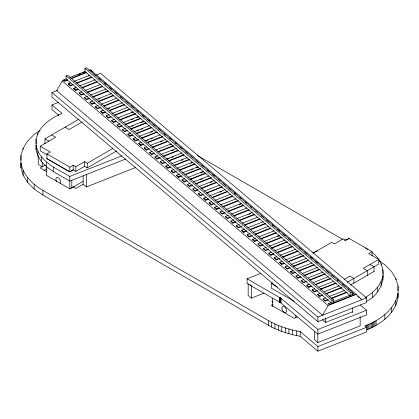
<?xml version="1.0" encoding="UTF-8"?>
<svg xmlns="http://www.w3.org/2000/svg" width="419" height="419" viewBox="0 0 419 419"><rect width="100%" height="100%" fill="white"/><g stroke="black" fill="none" stroke-linecap="round" stroke-linejoin="round"><path stroke-width="0.63" d="M366.63 329.942C381.981 323.63 398.422 311.458 398.05 293.405C394.745 309.861 379.714 320.226 364.897 325.992L366.499 327.344L366.499 331.995L317.885 351.185L300.24 336.289C289.215 334.331 278.352 330.921 268.605 325.338L42.932 195.05L34.138 188.974L27.544 182.281L23.15 175.158L20.95 167.768L20.95 155.632L23.15 148.242L27.544 141.119L34.138 134.426L39.831 130.498M125.731 159.011L69.8 181.087L53.679 171.78L46.645 166.919L41.371 161.572L37.851 155.868L36.092 149.955L36.092 139.318L37.851 133.41L41.371 127.706L46.645 122.353L53.679 117.493L62.075 113.455L51.982 104.933L58.67 102.294M83.135 175.76L83.135 184.25L86.351 186.963L135.772 167.453M86.351 186.963L86.351 174.555M366.326 301.376C385.244 292.352 389.555 265.625 372.36 252.647M398.05 298.056L398.05 285.926L395.85 278.535L391.456 271.407L384.862 264.719L379.174 260.786M365.321 297.417C373.491 292.541 381.175 285.36 382.908 275.592L382.908 280.248M64.578 80.029L62.18 80.977L56.691 90.666L322.588 315.203L328.077 305.514L356.302 294.374L361.791 299.732L360.796 298.883M44.948 143.785L44.948 138.82L79.086 119.111M46.959 154.721L40.245 150.84L40.245 146.189L55.69 137.27L51.663 134.944M81.998 122.081L69.125 129.513L65.097 127.187M84.884 166.175L75.844 171.392L73.157 169.842L69.795 171.78L46.959 158.597L46.959 153.946L50.322 152.003L40.245 146.189M45.158 165.07L40.245 167.904L46.959 171.78M43.937 170.423L46.792 168.778M46.959 153.946L69.795 167.129L73.157 165.191L75.844 166.741L84.575 161.697L87.262 163.253L112.711 148.556M70.303 171.643L73.514 169.789M84.575 161.697L84.575 166.353L87.262 167.904L116.671 150.924M70.303 188.707L71.309 188.126M83.009 181.375L71.811 187.838L71.811 180.254M83.187 184.213L75.844 188.456L73.157 186.905L69.8 188.843L46.959 175.661M313.077 253.134L331.738 242.355L334.425 243.905L343.156 238.867L345.843 240.417L349.2 238.479L372.041 251.662L372.041 255.737M294.128 301.298L271.292 288.115L271.292 283.459L272.413 282.815M273.094 301.036L271.962 301.685L273.036 302.309M272.968 304.204L271.292 305.173L294.128 318.361L295.809 317.393M372.041 251.662L368.678 253.6L378.755 259.419L378.755 264.07L347.189 282.296M344.277 279.326L349.875 276.095L353.903 278.42L353.903 283.071M378.755 259.419L363.304 268.338L367.337 270.664L367.337 275.314M350.546 285.009L374.052 271.439M297.317 317.063L295.809 317.932L295.809 315.407M66.097 75.86L331.995 300.402L331.995 303.503L66.097 78.961L66.097 75.86L67.668 75.242L333.566 299.784L333.566 302.885M84.916 68.433L350.813 292.97L350.813 296.076L84.916 71.534L84.916 68.433L86.487 67.815L352.384 292.352L352.384 295.458M67.752 80.039L64.762 81.218L63.746 80.359L63.746 79.893L66.134 78.95M69.722 77.531L85.251 71.403M78.683 74.462L80.474 73.754M82.862 72.812L84.654 72.105M89.205 70.308L90.404 69.832L356.302 294.374M63.746 79.893L64.762 80.752L67.155 79.809M70.738 78.395L86.272 72.262M71.335 78.625L86.272 72.728M73.283 84.711L70.298 85.89L68.26 84.167L68.26 83.7L70.649 82.758M74.231 81.344L89.766 75.216M68.26 84.167L70.052 83.46M88.571 76.153L89.766 75.677M96.344 75.011L100.597 73.33L366.499 297.872L366.499 302.528L317.885 321.713L51.982 97.177L51.982 92.52L57.455 90.363M68.26 83.7L70.298 85.424L72.686 84.481M76.268 83.067L91.803 76.934M76.866 83.297L91.803 77.4M78.709 89.289L75.724 90.473L73.686 88.749L73.686 88.283L76.075 87.341M79.657 85.926L95.192 79.793M73.686 88.749L75.478 88.042M73.686 88.283L75.724 90.006L78.112 89.064M81.695 87.644L97.229 81.516M82.292 87.875L97.229 81.983M84.135 93.872L81.145 95.05L79.107 93.332L79.107 92.866L82.098 91.688M85.083 90.509L100.618 84.376M79.107 92.866L81.145 94.584L83.538 93.641M87.121 92.227L102.655 86.099M87.718 92.458L102.655 86.56M89.561 98.455L86.571 99.633L84.533 97.91L84.533 97.449L87.524 96.27M90.509 95.087L106.044 88.959M84.533 97.449L86.571 99.167L88.964 98.224M92.547 96.81L108.081 90.677M93.144 97.04L108.081 91.143M94.982 103.037L91.997 104.216L89.959 102.493L89.959 102.027L92.945 100.848M95.935 99.67L111.464 93.537M98.324 99.193L100.115 98.486M89.959 102.027L91.997 103.75L94.385 102.807M97.973 101.393L113.502 95.26M98.57 101.618L113.502 95.726M101.005 107.379L97.423 108.793L95.385 107.075L95.385 106.609L98.371 105.431M101.361 104.252L116.891 98.119M95.385 106.609L97.423 108.332L99.811 107.384M103.996 105.735L118.928 99.842M103.996 106.201L118.928 100.309M105.834 112.198L102.849 113.376L100.811 111.658L100.811 111.192L103.797 110.014M106.782 108.835L122.317 102.702M107.982 108.825L109.773 108.118M100.811 111.192L102.849 112.91L105.237 111.967M109.417 110.317L124.354 104.42M109.417 110.784L124.354 104.886M111.26 116.781L108.275 117.959L106.237 116.236L106.237 115.775L109.223 114.591M112.208 113.413L127.743 107.285M106.237 115.775L108.275 117.493L110.663 116.55M114.843 114.9L129.78 109.003M114.843 115.366L130.377 109.233M116.686 121.358L113.696 122.542L111.658 120.819L111.658 120.353L114.649 119.174M117.634 117.996L133.169 111.863M131.377 113.036L133.169 112.329M111.658 120.353L113.696 122.076L116.089 121.133M119.672 119.714L135.206 113.586M120.269 119.944L135.803 113.816M122.112 125.941L119.122 127.119L117.084 125.401L117.084 124.935L120.075 123.757M123.06 122.578L138.595 116.445M131.425 119.74L133.216 119.033M136.798 117.619L138.595 116.911M117.084 124.935L119.122 126.653L121.515 125.71M125.098 124.296L140.632 118.168M125.695 124.527L141.229 118.394M127.533 130.524L124.548 131.702L122.51 129.984L122.51 129.518L125.496 128.34M128.486 127.156L144.021 121.028M131.472 126.444L133.263 125.737M141.03 122.673L144.021 121.494M122.51 129.518L124.548 131.236L126.936 130.293M130.524 128.879L146.053 122.746M131.121 129.11L146.655 122.977M132.959 135.107L129.974 136.285L127.936 134.562L127.936 134.096L130.922 132.917M133.912 131.739L149.442 125.611M127.936 134.562L129.131 134.09M136.898 131.027L138.689 130.319M141.077 129.377L142.874 128.67M127.936 134.096L129.974 135.819L132.362 134.876M135.95 133.462L151.479 127.329M136.547 133.687L152.076 127.559M138.385 139.684L135.4 140.863L133.362 139.145L133.362 138.679L135.751 137.736M139.333 136.322L154.868 130.189M150.688 132.304L152.479 131.597M133.362 138.679L135.4 140.402L138.385 139.218M141.371 138.04L156.905 131.912M141.973 138.27L157.502 132.142M143.811 144.267L140.826 145.445L138.789 143.727L138.789 143.261L141.177 142.319M144.759 140.904L160.294 134.771M146.556 140.658L148.347 139.951M150.735 139.008L152.526 138.301M138.789 143.261L140.826 144.979L143.214 144.036M146.797 142.622L162.331 136.489M147.394 142.853L162.928 136.72M36.092 149.955L36.092 145.304C39.239 161.917 57.005 168.668 69.8 176.436L122.081 155.795M149.237 148.85L146.247 150.028L144.215 148.305L144.215 147.844L146.603 146.896M150.185 145.482L165.72 139.354M160.341 141.941L162.132 141.234M144.215 147.844L146.247 149.562L148.64 148.619M152.223 147.205L167.757 141.072M152.82 147.436L168.354 141.303M154.663 153.427L151.673 154.611L149.635 152.888L149.635 152.422L152.029 151.479M155.611 150.065L171.146 143.932M169.952 144.869L171.146 144.398M149.635 152.422L151.673 154.145L154.066 153.202M157.649 151.783L173.183 145.655M158.246 152.013L173.183 146.121M160.535 157.649L156.947 159.063L154.915 157.345L154.915 156.879L157.9 155.7M160.886 154.522L176.42 148.389M171.638 150.74L173.435 150.033M154.915 156.879L156.947 158.597L159.34 157.654M162.923 156.24L178.457 150.107M163.52 156.47L178.457 150.573M165.364 162.467L162.373 163.646L160.336 161.923L160.336 161.462L163.326 160.278M166.312 159.1L181.846 152.972M167.506 159.094L169.297 158.387M171.69 157.444L173.482 156.737M160.336 161.462L162.373 163.18L164.767 162.237M168.946 160.587L183.883 154.69M168.946 161.053L183.883 155.156M170.784 167.045L167.799 168.228L165.762 166.505L165.762 166.039L168.752 164.861M171.738 163.682L187.272 157.549M181.296 160.372L183.087 159.665M165.762 166.039L167.799 167.762L170.187 166.82M173.775 165.4L189.309 159.272M174.372 165.631L189.309 159.739M176.21 171.628L173.225 172.806L171.188 171.088L171.188 170.622L174.173 169.444M177.164 168.265L192.693 162.132M190.902 163.305L192.693 162.598M171.188 170.622L173.225 172.34L176.21 171.162M179.201 169.983L194.73 163.855M179.798 170.214L195.327 164.08M181.637 176.21L178.651 177.389L176.614 175.671L176.614 175.205L179.599 174.026M182.59 172.843L198.119 166.715M190.949 170.009L192.745 169.302M196.328 167.888L198.119 167.181M176.614 175.205L178.651 176.923L181.637 175.744M184.622 174.566L200.156 168.433M185.224 174.796L200.753 168.663M187.063 180.793L184.077 181.972L182.04 180.249L182.04 179.782L185.025 178.604M188.011 177.426L203.545 171.298M200.56 172.937L203.545 171.759M182.04 179.782L184.077 181.506L187.063 180.327M190.048 179.149L205.582 173.016M190.645 179.374L206.179 173.246M192.489 185.371L189.498 186.549L187.466 184.831L187.466 184.365L189.854 183.422M193.437 182.008L208.971 175.875M200.607 179.641L202.398 178.934M187.466 184.365L189.498 186.088L192.489 184.905M195.474 183.726L211.008 177.598M196.071 183.957L211.605 177.829M197.915 189.954L194.924 191.132L192.887 189.414L192.887 188.948L195.28 188.005M198.863 186.591L214.397 180.458M210.212 182.574L212.004 181.867M192.887 188.948L194.924 190.666L197.915 189.488M200.9 188.309L216.434 182.176M201.497 188.54L217.032 182.406M203.341 194.536L200.35 195.715L198.313 193.992L198.313 193.531L200.701 192.583M204.289 191.169L219.823 185.041M198.313 193.531L200.35 195.249L202.738 194.306M206.326 192.892L221.861 186.759M206.923 193.122L222.458 186.989M208.762 199.114L205.776 200.298L203.739 198.575L203.739 198.108L206.127 197.166M209.715 195.752L225.244 189.618M219.87 192.206L221.661 191.499M203.739 198.108L205.776 199.832L208.164 198.889M211.752 197.469L227.281 191.342M212.349 197.7L227.281 191.808M214.188 203.697L211.202 204.875L209.165 203.157L209.165 202.691L211.553 201.749M215.141 200.334L230.67 194.201M209.165 202.691L211.202 204.409L214.188 203.231M217.178 202.052L232.707 195.924M217.775 202.283L232.707 196.385M219.614 208.28L216.628 209.458L214.591 207.74L214.591 207.274L216.979 206.331M220.562 204.912L236.096 198.784M214.591 207.274L216.628 208.992L219.614 207.814M222.599 206.635L238.133 200.502M223.196 206.866L238.133 200.968M225.04 212.862L222.054 214.041L220.017 212.318L220.017 211.852L222.405 210.909M225.988 209.495L241.522 203.367M239.134 204.771L240.925 204.063M220.017 211.852L222.054 213.575L225.04 212.396M228.025 211.218L243.559 205.085M228.622 211.443L243.559 205.551M230.466 217.44L227.475 218.618L225.438 216.901L225.438 216.434L228.428 215.256M231.414 214.078L246.948 207.944M225.438 216.434L227.475 218.158L230.466 216.974M233.451 215.795L248.986 209.668M234.048 216.026L248.986 210.134M235.892 222.023L232.901 223.201L230.864 221.483L230.864 221.017L233.854 219.839M236.84 218.66L252.374 212.527M248.786 214.408L250.578 213.7M230.864 221.017L232.901 222.735L235.892 221.557M238.877 220.378L254.412 214.245M239.474 220.609L254.412 214.711M241.313 226.606L238.327 227.784L236.29 226.061L236.29 225.6L239.275 224.416M242.266 223.238L257.795 217.11M236.29 225.6L238.327 227.318L241.313 226.14M244.303 224.961L259.832 218.828M244.9 225.192L259.832 219.294M246.739 231.183L243.753 232.367L241.716 230.644L241.716 230.178L244.701 228.999M247.692 227.821L263.221 221.688M241.716 230.178L243.753 231.901L246.739 230.722M249.729 229.544L265.258 223.411M250.326 229.769L265.258 223.877M252.165 235.766L249.179 236.945L247.142 235.227L247.142 234.76L250.127 233.582M253.113 232.404L268.647 226.27M247.142 234.76L249.179 236.478L252.165 235.3M255.15 234.121L270.684 227.994M255.747 234.352L270.684 228.455M257.591 240.349L254.605 241.527L252.568 239.809L252.568 239.343L255.553 238.165M258.539 236.981L274.073 230.853M252.568 239.809L253.762 239.338M252.568 239.343L254.605 241.061L257.591 239.883M260.576 238.704L276.111 232.571M261.173 238.935L276.111 233.037M263.017 244.932L260.026 246.11L257.989 244.387L257.989 243.921L260.979 242.742M263.965 241.564L279.499 235.436M277.708 236.604L279.499 235.897M257.989 243.921L260.026 245.644L263.017 244.466M266.002 243.287L281.537 237.154M266.002 243.753L282.134 237.384M268.443 249.509L265.452 250.688L263.415 248.97L263.415 248.504L266.405 247.325M269.391 246.147L284.925 240.014M263.415 248.504L265.452 250.227L268.443 249.048M271.428 247.865L286.963 241.737M271.428 248.331L287.56 241.967M273.864 254.092L270.878 255.271L268.841 253.553L268.841 253.086L271.229 252.144M274.817 250.73L290.346 244.596M268.841 253.086L270.878 254.804L273.864 253.626M276.854 252.448L292.383 246.314M277.451 252.678L292.981 246.545M279.29 258.675L276.304 259.853L274.267 258.13L274.267 257.669L276.655 256.727M280.243 255.307L295.772 249.179M274.267 257.669L276.304 259.387L279.29 258.209M282.28 257.03L297.809 250.897M282.877 257.261L298.407 251.128M284.716 263.258L281.73 264.436L279.693 262.713L279.693 262.247L282.081 261.304M285.664 259.89L301.198 253.757M279.693 262.247L281.73 263.97L284.119 263.027M287.701 261.613L303.236 255.48M288.298 261.838L303.833 255.71M360.204 304.969L366.499 310.28L366.499 314.936L317.885 334.126L280.997 302.974L247.079 283.443L247.079 278.787L260.676 273.418M312.731 252.872L317.597 250.955M344.339 240.396L349.205 238.479M290.142 267.835L287.156 269.014L285.119 267.296L285.119 266.83L287.507 265.887M291.09 264.473L306.624 258.34M285.119 266.83L287.156 268.553L289.545 267.605M293.127 266.191L308.662 260.063M293.724 266.421L308.662 260.524M295.568 272.418L292.577 273.597L290.54 271.879L290.54 271.412L292.933 270.47M297.113 268.82L312.05 262.923M290.54 271.879L292.336 271.172M290.54 271.412L292.577 273.13L294.971 272.188M298.553 270.774L314.088 264.64M299.15 271.004L314.088 265.107M300.994 277.001L298.003 278.179L295.966 276.456L295.966 275.99L298.359 275.047M302.539 273.398L317.476 267.505M295.966 275.99L298.003 277.713L300.397 276.77M303.979 275.356L319.514 269.223M304.576 275.587L320.111 269.454M248.158 283.673L248.158 295.432L251.374 298.145L264.159 293.096M306.415 281.578L303.429 282.762L301.392 281.039L301.392 280.573L303.78 279.63M307.965 277.98L322.897 272.083M301.392 280.573L303.429 282.296L305.818 281.353M309.405 279.934L324.935 273.806M310.002 280.164L325.537 274.036M311.841 286.161L308.855 287.34L306.818 285.622L306.818 285.156L309.206 284.213M313.391 282.563L328.323 276.666M306.818 285.156L308.855 286.874L311.244 285.931M314.831 284.517L330.361 278.389M315.428 284.747L330.958 278.614M317.267 290.744L314.281 291.923L312.244 290.199L312.244 289.739L314.632 288.796M318.817 287.141L333.749 281.249M312.244 289.739L314.281 291.456L317.267 290.278M320.252 289.1L335.787 282.966M320.849 289.33L336.384 283.197M322.693 295.327L319.707 296.505L317.67 294.782L317.67 294.316L320.058 293.373M324.238 291.724L339.175 285.826M317.67 294.316L319.707 296.039L322.693 294.861M325.678 293.682L341.213 287.549M326.275 293.908L341.81 287.78M328.119 299.904L325.128 301.083L323.091 299.365L323.091 298.899L325.484 297.956M329.067 296.542L344.601 290.409M323.091 298.899L325.128 300.622L328.119 299.438M331.104 298.26L346.639 292.132M331.701 298.49L347.236 292.357M331.995 300.402L333.566 299.784M350.813 292.97L352.384 292.352M328.627 303.571L329.643 304.43L329.643 304.896L328.627 304.037L328.627 303.571L331.015 302.628M333.404 301.685L350.132 295.081M351.923 294.374L353.72 293.667L354.736 294.526L354.736 294.992M329.643 304.43L354.736 294.526M51.982 92.52L317.885 317.063L366.499 297.872M352.306 311.898L325.642 322.421L322.426 319.707M247.079 278.787L280.997 298.323L317.885 329.47L366.499 310.28M314.585 331.371L314.585 339.861L317.801 342.58L360.146 325.867L360.146 316.722M20.95 167.768L20.95 163.111C23.113 175.32 32.719 184.297 42.932 190.394L268.605 320.687C278.352 326.265 289.215 329.68 300.24 331.633L317.885 346.534L366.499 327.344M197.339 155.454L342.7 239.375M370.024 264.457L374.052 266.788L374.052 271.748M44.948 138.82L48.976 141.145M271.292 283.459L277.42 286.999M46.624 158.56L69.8 171.937M365.321 247.786L367.835 249.52M357.795 296.353L359.293 297.621M88.838 69.989L89.855 70.848M93.756 74.142L95.385 75.52L95.385 75.986M98.774 78.379L100.811 80.102M104.2 82.962L106.237 84.68M111.663 89.263L109.626 87.545L109.626 88.006M117.09 93.846L115.052 92.122L115.052 92.589M125.904 101.288L127.936 103.006L127.936 103.472M131.325 105.866L133.362 107.589L133.362 108.055M136.751 110.448L138.789 112.172M142.177 115.031L144.215 116.749M147.603 119.614L149.641 121.332M153.029 124.192L155.067 125.915M158.455 128.774L160.493 130.498M163.876 133.357L165.914 135.075M169.302 137.94L171.34 139.658M175.137 142.863L176.357 143.895M182.04 148.693L180.002 146.975L180.002 147.441M187.466 153.275L185.428 151.552L185.428 152.018M190.855 156.135L192.892 157.858M196.281 160.718L198.318 162.436M201.707 165.301L203.744 167.019M207.127 169.878L209.165 171.601M212.553 174.461L214.591 176.184M217.98 179.044L220.017 180.762M223.406 183.627L225.443 185.345M228.832 188.204L230.869 189.927M234.258 192.787L235.887 194.165M239.678 197.37L241.313 198.742M245.105 201.948L246.733 203.325M251.756 207.562L250.531 206.53L250.531 206.996M257.177 212.145L255.957 211.113L255.957 211.579M285.119 235.74L283.082 234.017L283.082 234.483M290.545 240.323L288.508 238.6L288.508 239.066M295.971 244.9L293.934 243.182L293.934 243.649M299.36 247.765L301.397 249.483M304.786 252.343L306.818 254.066M310.207 256.926L312.244 258.643M315.633 261.508L317.67 263.226M321.059 266.086L323.096 267.809M326.485 270.669L328.522 272.392M333.948 276.969L331.911 275.252L331.911 275.718M338.557 280.866L337.337 279.834L337.337 280.295M343.575 285.103L342.758 284.412L342.758 284.878M349.001 289.681L348.184 288.995L348.184 289.461M164.693 134.509L165.51 135.196M234.661 193.594L235.478 194.285M62.18 80.977L328.077 305.514M58.712 115.267L51.982 109.584L51.982 104.933M249.996 284.574L250.913 285.349M90.404 69.832L92.693 72.063M398.05 285.926L398.05 290.577M395.85 278.535L395.85 279.698M395.85 300.795L395.85 305.446M391.456 307.923L391.456 312.574M384.862 314.611L384.862 319.262M382.908 269.611L382.908 274.262M381.149 263.698L381.149 264.86M381.149 281.505L381.149 286.156M377.634 287.209L377.634 291.86M376.068 320.687L376.068 325.338M374.895 321.347L374.895 326.003M373.706 321.991L373.706 326.642M372.496 322.614L372.496 327.265M372.355 292.556L372.355 297.212M371.271 323.222L371.271 327.873M370.024 323.808L370.024 328.459M368.767 324.379L368.767 329.03M367.489 324.935L367.489 329.585M366.201 325.469L366.201 327.213M353.72 293.667L353.72 294.133M352.306 308.059L352.306 312.632M350.221 290.718L350.221 291.179M344.795 286.135L344.795 286.601M325.642 317.932L325.642 322.504M325.128 300.622L325.128 301.083M319.707 296.039L319.707 296.505M317.885 317.063L317.885 321.713M317.885 329.47L317.801 342.58M317.885 346.534L317.885 351.185M314.281 291.456L314.281 291.923M308.855 286.874L308.855 287.34M303.429 282.296L303.429 282.762M300.24 331.633L300.24 336.289M298.003 277.713L298.003 278.179M296.411 330.9L296.411 335.556M292.577 273.13L292.577 273.597M292.635 330.046L292.635 334.697M288.927 329.072L288.927 333.723M287.156 268.553L287.156 269.014M285.297 327.977L285.297 332.628M281.751 326.762L281.751 331.413M281.73 263.97L281.73 264.436M280.997 298.323L280.997 302.974M280.809 298.223L280.809 302.874M280.625 298.124L280.625 302.775M280.442 298.024L280.442 302.675M280.259 297.925L280.259 302.581M280.075 297.825L280.075 302.481M279.892 297.726L279.892 302.377M279.693 231.623L279.693 231.157L277.656 229.439L277.656 229.905M279.714 297.626L279.714 302.277M279.531 297.521L279.531 302.178M279.353 297.422L279.353 302.073M278.3 325.422L278.3 330.078M276.304 259.387L276.304 259.853M274.953 323.966L274.953 328.616M274.267 227.04L274.267 226.574L272.235 224.856L272.235 225.322M272.638 298.234L272.638 304.555A9.459 5.463 60 0 0 272.858 306.692M271.716 322.389L271.716 327.04M270.878 254.804L270.878 255.271M268.846 222.463L268.846 221.997L266.809 220.274L266.809 220.74M268.605 320.687L268.605 325.338M265.452 250.227L265.452 250.688M263.42 217.88L263.42 217.414L261.383 215.696L261.383 216.157M260.026 245.644L260.026 246.11M254.605 241.061L254.605 241.527M251.374 285.737L251.374 298.145M249.179 236.478L249.179 236.945M243.753 231.901L243.753 232.367M238.327 227.318L238.327 227.784M232.901 222.735L232.901 223.201M227.475 218.158L227.475 218.618M222.054 213.575L222.054 214.041M216.628 208.992L216.628 209.458M211.202 204.409L211.202 204.875M205.776 199.832L205.776 200.298M200.35 195.249L200.35 195.715M194.924 190.666L194.924 191.132M189.498 186.088L189.498 186.549M184.077 181.506L184.077 181.972M178.651 176.923L178.651 177.389M173.225 172.34L173.225 172.806M167.799 167.762L167.799 168.228M162.373 163.18L162.373 163.646M156.947 158.597L156.947 159.063M151.673 154.145L151.673 154.611M146.247 149.562L146.247 150.028M140.826 144.979L140.826 145.445M135.4 140.402L135.4 140.863M129.974 135.819L129.974 136.285M124.548 131.236L124.548 131.702M122.516 98.889L122.516 98.428L120.478 96.705L120.478 97.171M119.122 126.653L119.122 127.119M113.696 122.076L113.696 122.542M108.275 117.493L108.275 117.959M102.849 112.91L102.849 113.376M97.423 108.332L97.423 108.793M91.997 103.75L91.997 104.216M87.262 163.253L87.262 167.904M86.571 99.167L86.571 99.633M81.145 94.584L81.145 95.05M75.844 166.741L75.844 171.392M75.724 90.006L75.724 90.473M73.157 165.191L73.157 169.842M70.298 85.424L70.298 85.89M69.795 167.129L69.795 171.78M69.8 176.436L69.8 189M64.762 80.752L64.762 81.218M58.335 114.329L58.335 115.634M53.679 167.129L53.679 171.78M46.645 162.268L46.624 175.619M42.932 190.394L42.932 195.05M42.261 162.169L42.261 166.741L38.229 164.416L38.229 155.926M41.371 156.916L41.371 161.572M37.851 133.41L37.851 134.572M37.851 151.212L37.851 155.868M36.092 139.318L36.092 143.974M34.138 184.318L34.138 188.974M27.544 177.63L27.544 182.281M23.15 148.242L23.15 149.41M23.15 170.502L23.15 175.158M20.95 155.632L20.95 160.288M56.623 181.553A3.42 1.975 60 0 1 56.623 177.604A3.42 1.975 60 0 1 60.043 179.578A3.42 1.975 60 0 1 60.043 183.527M73.875 186.382A13.57 7.835 60 0 1 73.105 187.094M281.924 308.106A3.42 1.975 60 0 0 285.554 312.616A3.42 1.975 60 0 0 285.554 307.782A3.42 1.975 60 0 0 281.924 308.106"/></g></svg>
